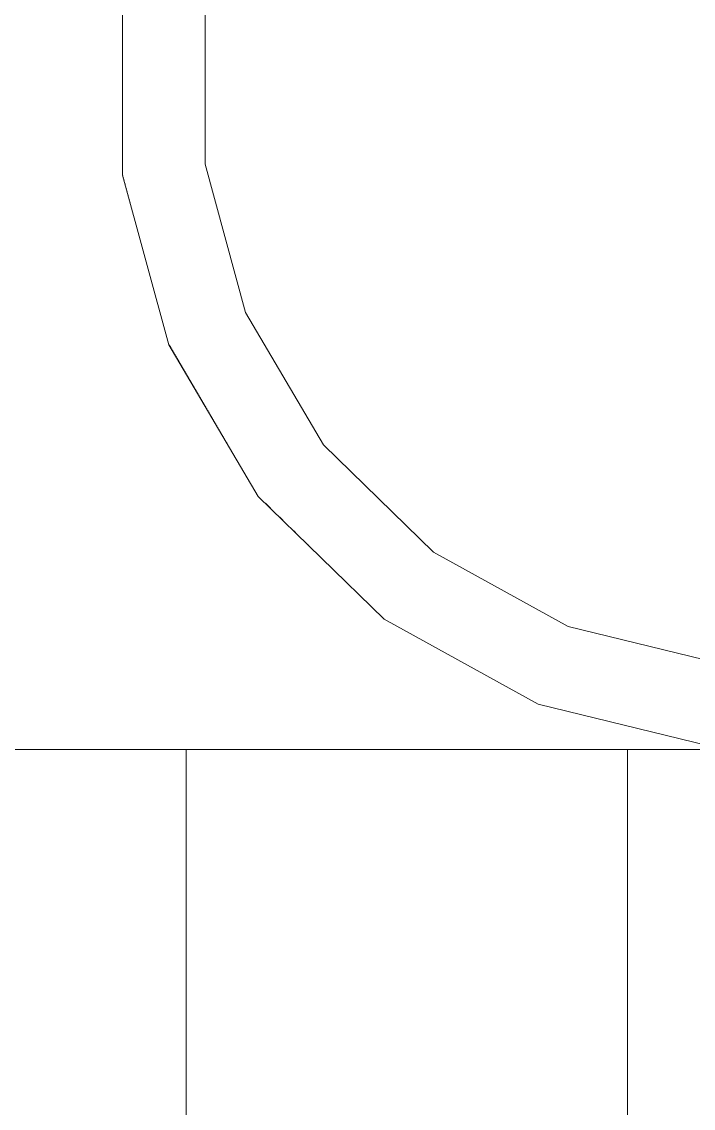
# Model space of a CAD drawing. Header units: metres. Extents: x -0.7 to 10.5, y -2 to 12.8.
# Drawn here: x 6.42907 to 6.45342, y 2.163 to 2.20238 of the extents above; entities that cross this region are included whole.
import ezdxf

# ---------------------------------------------------------------- set-up
doc = ezdxf.new("R2010")
doc.units = ezdxf.units.M
doc.header["$MEASUREMENT"] = 0
doc.linetypes.add('Xref_Alzado 1$0$Wipeout_Contour', pattern=[1000, 0, -1000])
doc.layers.add('Xref_Alzado 1$0$Interior - Mobiliario', color=7, linetype='Continuous')
doc.layers.add('Xref_Alzado 1$0$Interior - Mobiliario _Pen_No__81', color=7, linetype='Continuous', lineweight=13, true_color=0x6a6a6a)

# ---------------------------------------------------------------- blocks, each defined once
blk = doc.blocks.new('Xref_Alzado 1$0$Section Element_140')
at = {"color": 254, "linetype": 'Xref_Alzado 1$0$Wipeout_Contour', "lineweight": 0, "ltscale": 235506.495717}
blk.add_wipeout([(-11630.881, -1976), (-11630.881, -2024), (-11590.882, -2024), (-11588.924, -2023.742), (-11593.422, -2023.866), (-11593.59, -2023.866), (-11599.783, -2022.358), (-11605.361, -2019.273), (-11609.93, -2014.828), (-11613.168, -2009.337), (-11614.846, -2003.187), (-11614.846, -1996.813), (-11613.168, -1990.663), (-11609.93, -1985.172), (-11605.361, -1980.727), (-11599.783, -1977.642), (-11593.59, -1976.134), (-11593.422, -1976.134), (-11588.924, -1976.258), (-11590.882, -1976)], dxfattribs=at).dxf.layer = 'Xref_Alzado 1$0$Interior - Mobiliario'
at = {"color": 254, "linetype": 'Xref_Alzado 1$0$Wipeout_Contour', "lineweight": 0, "ltscale": 47143.081124}
blk.add_wipeout([(-11614.846, -2003.187), (-11614.822, -2003.184), (-11614.822, -1996.816), (-11614.846, -1996.813)], dxfattribs=at).dxf.layer = 'Xref_Alzado 1$0$Interior - Mobiliario'
at = {"color": 254, "linetype": 'Xref_Alzado 1$0$Wipeout_Contour', "lineweight": 0, "ltscale": 47155.058233}
blk.add_wipeout([(-11612.537, -2039), (-11612.271, -2039), (-11612.271, -2024), (-11612.537, -2024)], dxfattribs=at).dxf.layer = 'Xref_Alzado 1$0$Interior - Mobiliario'
at = {"layer": 'Xref_Alzado 1$0$Interior - Mobiliario _Pen_No__81', "color": 251, "linetype": 'Continuous', "lineweight": 13, "true_color": 0x6a6a6a}
blk.add_line((-11612.537, -2039), (-11612.537, -2024), dxfattribs=at)
at = {"color": 254, "linetype": 'Xref_Alzado 1$0$Wipeout_Contour', "lineweight": 0, "ltscale": 47144.031438}
blk.add_wipeout([(-11613.168, -2009.337), (-11613.146, -2009.327), (-11614.822, -2003.184), (-11614.846, -2003.187)], dxfattribs=at).dxf.layer = 'Xref_Alzado 1$0$Interior - Mobiliario'
at = {"color": 254, "linetype": 'Xref_Alzado 1$0$Wipeout_Contour', "lineweight": 0, "ltscale": 47152.973612}
blk.add_wipeout([(-11612.271, -2039), (-11611.479, -2039), (-11611.479, -2024), (-11612.271, -2024)], dxfattribs=at).dxf.layer = 'Xref_Alzado 1$0$Interior - Mobiliario'
at = {"color": 254, "linetype": 'Xref_Alzado 1$0$Wipeout_Contour', "lineweight": 0, "ltscale": 47142.638733}
blk.add_wipeout([(-11614.822, -2003.184), (-11614.622, -2003.157), (-11614.622, -1996.843), (-11614.822, -1996.816)], dxfattribs=at).dxf.layer = 'Xref_Alzado 1$0$Interior - Mobiliario'
at = {"color": 254, "linetype": 'Xref_Alzado 1$0$Wipeout_Contour', "lineweight": 0, "ltscale": 47138.315437}
blk.add_wipeout([(-11609.93, -2014.828), (-11609.911, -2014.812), (-11613.146, -2009.327), (-11613.168, -2009.337)], dxfattribs=at).dxf.layer = 'Xref_Alzado 1$0$Interior - Mobiliario'
at = {"color": 254, "linetype": 'Xref_Alzado 1$0$Wipeout_Contour', "lineweight": 0, "ltscale": 47148.918602}
blk.add_wipeout([(-11611.479, -2039), (-11610.213, -2039), (-11610.213, -2024), (-11611.479, -2024)], dxfattribs=at).dxf.layer = 'Xref_Alzado 1$0$Interior - Mobiliario'
at = {"color": 254, "linetype": 'Xref_Alzado 1$0$Wipeout_Contour', "lineweight": 0, "ltscale": 47143.589744}
blk.add_wipeout([(-11613.146, -2009.327), (-11612.96, -2009.247), (-11614.622, -2003.157), (-11614.822, -2003.184)], dxfattribs=at).dxf.layer = 'Xref_Alzado 1$0$Interior - Mobiliario'
at = {"color": 254, "linetype": 'Xref_Alzado 1$0$Wipeout_Contour', "lineweight": 0, "ltscale": 47126.335036}
blk.add_wipeout([(-11605.361, -2019.273), (-11605.347, -2019.252), (-11609.911, -2014.812), (-11609.93, -2014.828)], dxfattribs=at).dxf.layer = 'Xref_Alzado 1$0$Interior - Mobiliario'
at = {"color": 254, "linetype": 'Xref_Alzado 1$0$Wipeout_Contour', "lineweight": 0, "ltscale": 47143.169561}
blk.add_wipeout([(-11610.213, -2039), (-11608.56, -2039), (-11608.56, -2024), (-11610.213, -2024)], dxfattribs=at).dxf.layer = 'Xref_Alzado 1$0$Interior - Mobiliario'
at = {"layer": 'Xref_Alzado 1$0$Interior - Mobiliario _Pen_No__81', "color": 251, "linetype": 'Continuous', "lineweight": 13, "true_color": 0x6a6a6a}
blk.add_line((-11614.846, -1996.813), (-11614.846, -2003.187), dxfattribs=at)
at = {"color": 254, "linetype": 'Xref_Alzado 1$0$Wipeout_Contour', "lineweight": 0, "ltscale": 47141.477039}
blk.add_wipeout([(-11614.622, -2003.157), (-11614.233, -2003.104), (-11614.233, -1996.896), (-11614.622, -1996.843)], dxfattribs=at).dxf.layer = 'Xref_Alzado 1$0$Interior - Mobiliario'
at = {"color": 254, "linetype": 'Xref_Alzado 1$0$Wipeout_Contour', "lineweight": 0, "ltscale": 47137.901593}
blk.add_wipeout([(-11609.911, -2014.812), (-11609.753, -2014.686), (-11612.96, -2009.247), (-11613.146, -2009.327)], dxfattribs=at).dxf.layer = 'Xref_Alzado 1$0$Interior - Mobiliario'
at = {"color": 254, "linetype": 'Xref_Alzado 1$0$Wipeout_Contour', "lineweight": 0, "ltscale": 47108.931134}
blk.add_wipeout([(-11599.783, -2022.358), (-11599.775, -2022.334), (-11605.347, -2019.252), (-11605.361, -2019.273)], dxfattribs=at).dxf.layer = 'Xref_Alzado 1$0$Interior - Mobiliario'
at = {"color": 254, "linetype": 'Xref_Alzado 1$0$Wipeout_Contour', "lineweight": 0, "ltscale": 47136.118292}
blk.add_wipeout([(-11608.56, -2039), (-11606.634, -2039), (-11606.634, -2024), (-11608.56, -2024)], dxfattribs=at).dxf.layer = 'Xref_Alzado 1$0$Interior - Mobiliario'
at = {"color": 254, "linetype": 'Xref_Alzado 1$0$Wipeout_Contour', "lineweight": 0, "ltscale": 47142.420723}
blk.add_wipeout([(-11612.96, -2009.247), (-11612.598, -2009.094), (-11614.233, -2003.104), (-11614.622, -2003.157)], dxfattribs=at).dxf.layer = 'Xref_Alzado 1$0$Interior - Mobiliario'
at = {"color": 254, "linetype": 'Xref_Alzado 1$0$Wipeout_Contour', "lineweight": 0, "ltscale": 47125.97882}
blk.add_wipeout([(-11605.347, -2019.252), (-11605.228, -2019.088), (-11609.753, -2014.686), (-11609.911, -2014.812)], dxfattribs=at).dxf.layer = 'Xref_Alzado 1$0$Interior - Mobiliario'
at = {"color": 254, "linetype": 'Xref_Alzado 1$0$Wipeout_Contour', "lineweight": 0, "ltscale": 47087.326395}
blk.add_wipeout([(-11599.775, -2022.334), (-11599.783, -2022.358), (-11593.59, -2023.866), (-11593.588, -2023.84)], dxfattribs=at).dxf.layer = 'Xref_Alzado 1$0$Interior - Mobiliario'
at = {"color": 254, "linetype": 'Xref_Alzado 1$0$Wipeout_Contour', "lineweight": 0, "ltscale": 47128.245341}
blk.add_wipeout([(-11606.634, -2039), (-11604.564, -2039), (-11604.564, -2024), (-11606.634, -2024)], dxfattribs=at).dxf.layer = 'Xref_Alzado 1$0$Interior - Mobiliario'
at = {"color": 254, "linetype": 'Xref_Alzado 1$0$Wipeout_Contour', "lineweight": 0, "ltscale": 47139.62199}
blk.add_wipeout([(-11614.233, -2003.104), (-11613.681, -2003.03), (-11613.681, -1996.97), (-11614.233, -1996.896)], dxfattribs=at).dxf.layer = 'Xref_Alzado 1$0$Interior - Mobiliario'
at = {"color": 254, "linetype": 'Xref_Alzado 1$0$Wipeout_Contour', "lineweight": 0, "ltscale": 47136.804958}
blk.add_wipeout([(-11609.753, -2014.686), (-11609.445, -2014.441), (-11612.598, -2009.094), (-11612.96, -2009.247)], dxfattribs=at).dxf.layer = 'Xref_Alzado 1$0$Interior - Mobiliario'
at = {"color": 254, "linetype": 'Xref_Alzado 1$0$Wipeout_Contour', "lineweight": 0, "ltscale": 47108.658517}
blk.add_wipeout([(-11599.775, -2022.334), (-11599.703, -2022.144), (-11605.228, -2019.088), (-11605.347, -2019.252)], dxfattribs=at).dxf.layer = 'Xref_Alzado 1$0$Interior - Mobiliario'
at = {"color": 254, "linetype": 'Xref_Alzado 1$0$Wipeout_Contour', "lineweight": 0, "ltscale": 47120.087245}
blk.add_wipeout([(-11604.564, -2039), (-11602.493, -2039), (-11602.493, -2024), (-11604.564, -2024)], dxfattribs=at).dxf.layer = 'Xref_Alzado 1$0$Interior - Mobiliario'
at = {"color": 254, "linetype": 'Xref_Alzado 1$0$Wipeout_Contour', "lineweight": 0, "ltscale": 47140.55009}
blk.add_wipeout([(-11612.598, -2009.094), (-11612.085, -2008.876), (-11613.681, -2003.03), (-11614.233, -2003.104)], dxfattribs=at).dxf.layer = 'Xref_Alzado 1$0$Interior - Mobiliario'
at = {"color": 254, "linetype": 'Xref_Alzado 1$0$Wipeout_Contour', "lineweight": 0, "ltscale": 47125.032168}
blk.add_wipeout([(-11605.228, -2019.088), (-11604.995, -2018.771), (-11609.445, -2014.441), (-11609.753, -2014.686)], dxfattribs=at).dxf.layer = 'Xref_Alzado 1$0$Interior - Mobiliario'
at = {"color": 254, "linetype": 'Xref_Alzado 1$0$Wipeout_Contour', "lineweight": 0, "ltscale": 47087.15758}
blk.add_wipeout([(-11599.703, -2022.144), (-11599.775, -2022.334), (-11593.588, -2023.84), (-11593.569, -2023.637)], dxfattribs=at).dxf.layer = 'Xref_Alzado 1$0$Interior - Mobiliario'
at = {"color": 254, "linetype": 'Xref_Alzado 1$0$Wipeout_Contour', "lineweight": 0, "ltscale": 47112.199965}
blk.add_wipeout([(-11602.493, -2039), (-11600.56, -2039), (-11600.56, -2024), (-11602.493, -2024)], dxfattribs=at).dxf.layer = 'Xref_Alzado 1$0$Interior - Mobiliario'
at = {"color": 254, "linetype": 'Xref_Alzado 1$0$Wipeout_Contour', "lineweight": 0, "ltscale": 47137.200008}
blk.add_wipeout([(-11613.681, -2003.03), (-11613.004, -2002.939), (-11613.004, -1997.061), (-11613.681, -1996.97)], dxfattribs=at).dxf.layer = 'Xref_Alzado 1$0$Interior - Mobiliario'
at = {"color": 254, "linetype": 'Xref_Alzado 1$0$Wipeout_Contour', "lineweight": 0, "ltscale": 47135.049081}
blk.add_wipeout([(-11609.445, -2014.441), (-11609.007, -2014.096), (-11612.085, -2008.876), (-11612.598, -2009.094)], dxfattribs=at).dxf.layer = 'Xref_Alzado 1$0$Interior - Mobiliario'
at = {"color": 254, "linetype": 'Xref_Alzado 1$0$Wipeout_Contour', "lineweight": 0, "ltscale": 47107.929445}
blk.add_wipeout([(-11599.703, -2022.144), (-11599.562, -2021.775), (-11604.995, -2018.771), (-11605.228, -2019.088)], dxfattribs=at).dxf.layer = 'Xref_Alzado 1$0$Interior - Mobiliario'
at = {"color": 254, "linetype": 'Xref_Alzado 1$0$Wipeout_Contour', "lineweight": 0, "ltscale": 47105.120998}
blk.add_wipeout([(-11600.56, -2039), (-11598.899, -2039), (-11598.899, -2024), (-11600.56, -2024)], dxfattribs=at).dxf.layer = 'Xref_Alzado 1$0$Interior - Mobiliario'
at = {"color": 254, "linetype": 'Xref_Alzado 1$0$Wipeout_Contour', "lineweight": 0, "ltscale": 47138.105807}
blk.add_wipeout([(-11612.085, -2008.876), (-11611.456, -2008.61), (-11613.004, -2002.939), (-11613.681, -2003.03)], dxfattribs=at).dxf.layer = 'Xref_Alzado 1$0$Interior - Mobiliario'
at = {"color": 254, "linetype": 'Xref_Alzado 1$0$Wipeout_Contour', "lineweight": 0, "ltscale": 47123.514763}
blk.add_wipeout([(-11604.995, -2018.771), (-11604.664, -2018.322), (-11609.007, -2014.096), (-11609.445, -2014.441)], dxfattribs=at).dxf.layer = 'Xref_Alzado 1$0$Interior - Mobiliario'
at = {"color": 254, "linetype": 'Xref_Alzado 1$0$Wipeout_Contour', "lineweight": 0, "ltscale": 47086.698683}
blk.add_wipeout([(-11599.562, -2021.776), (-11599.703, -2022.144), (-11593.569, -2023.637), (-11593.53, -2023.244)], dxfattribs=at).dxf.layer = 'Xref_Alzado 1$0$Interior - Mobiliario'
at = {"color": 254, "linetype": 'Xref_Alzado 1$0$Wipeout_Contour', "lineweight": 0, "ltscale": 47099.33275}
blk.add_wipeout([(-11598.899, -2039), (-11597.622, -2039), (-11597.622, -2024), (-11598.899, -2024)], dxfattribs=at).dxf.layer = 'Xref_Alzado 1$0$Interior - Mobiliario'
at = {"color": 254, "linetype": 'Xref_Alzado 1$0$Wipeout_Contour', "lineweight": 0, "ltscale": 47134.376152}
blk.add_wipeout([(-11613.004, -2002.939), (-11612.248, -2002.838), (-11612.248, -1997.162), (-11613.004, -1997.061)], dxfattribs=at).dxf.layer = 'Xref_Alzado 1$0$Interior - Mobiliario'
at = {"color": 254, "linetype": 'Xref_Alzado 1$0$Wipeout_Contour', "lineweight": 0, "ltscale": 47132.753918}
blk.add_wipeout([(-11609.007, -2014.096), (-11608.471, -2013.674), (-11611.456, -2008.61), (-11612.085, -2008.876)], dxfattribs=at).dxf.layer = 'Xref_Alzado 1$0$Interior - Mobiliario'
at = {"color": 254, "linetype": 'Xref_Alzado 1$0$Wipeout_Contour', "lineweight": 0, "ltscale": 47106.758097}
blk.add_wipeout([(-11599.562, -2021.775), (-11599.361, -2021.255), (-11604.664, -2018.322), (-11604.995, -2018.771)], dxfattribs=at).dxf.layer = 'Xref_Alzado 1$0$Interior - Mobiliario'
at = {"color": 254, "linetype": 'Xref_Alzado 1$0$Wipeout_Contour', "lineweight": 0, "ltscale": 47095.229648}
blk.add_wipeout([(-11597.622, -2024), (-11597.622, -2039), (-11596.816, -2039), (-11596.816, -2024)], dxfattribs=at).dxf.layer = 'Xref_Alzado 1$0$Interior - Mobiliario'
at = {"color": 254, "linetype": 'Xref_Alzado 1$0$Wipeout_Contour', "lineweight": 0, "ltscale": 47135.254785}
blk.add_wipeout([(-11611.456, -2008.61), (-11610.754, -2008.313), (-11612.248, -2002.838), (-11613.004, -2002.939)], dxfattribs=at).dxf.layer = 'Xref_Alzado 1$0$Interior - Mobiliario'
at = {"color": 254, "linetype": 'Xref_Alzado 1$0$Wipeout_Contour', "lineweight": 0, "ltscale": 47121.530227}
blk.add_wipeout([(-11604.664, -2018.322), (-11604.257, -2017.772), (-11608.471, -2013.674), (-11609.007, -2014.096)], dxfattribs=at).dxf.layer = 'Xref_Alzado 1$0$Interior - Mobiliario'
at = {"color": 254, "linetype": 'Xref_Alzado 1$0$Wipeout_Contour', "lineweight": 0, "ltscale": 47085.957041}
blk.add_wipeout([(-11599.361, -2021.255), (-11599.562, -2021.775), (-11593.53, -2023.244), (-11593.473, -2022.689)], dxfattribs=at).dxf.layer = 'Xref_Alzado 1$0$Interior - Mobiliario'
at = {"color": 254, "linetype": 'Xref_Alzado 1$0$Wipeout_Contour', "lineweight": 0, "ltscale": 47093.091346}
blk.add_wipeout([(-11596.816, -2039), (-11596.537, -2039), (-11596.537, -2024), (-11596.816, -2024)], dxfattribs=at).dxf.layer = 'Xref_Alzado 1$0$Interior - Mobiliario'
at = {"layer": 'Xref_Alzado 1$0$Interior - Mobiliario _Pen_No__81', "color": 251, "linetype": 'Continuous', "lineweight": 13, "true_color": 0x6a6a6a}
for p, q in [((-11614.846, -2003.187), (-11613.168, -2009.337)), ((-11590.882, -2024), (-11630.881, -2024)), ((-11596.537, -2039), (-11596.537, -2024))]:
    blk.add_line(p, q, dxfattribs=at)
at = {"color": 254, "linetype": 'Xref_Alzado 1$0$Wipeout_Contour', "lineweight": 0, "ltscale": 47132.114853}
blk.add_wipeout([(-11612.248, -2002.838), (-11611.857, -2002.785), (-11611.857, -1997.215), (-11612.248, -1997.162)], dxfattribs=at).dxf.layer = 'Xref_Alzado 1$0$Interior - Mobiliario'
at = {"color": 254, "linetype": 'Xref_Alzado 1$0$Wipeout_Contour', "lineweight": 0, "ltscale": 47130.076096}
blk.add_wipeout([(-11608.471, -2013.674), (-11607.871, -2013.202), (-11610.754, -2008.313), (-11611.456, -2008.61)], dxfattribs=at).dxf.layer = 'Xref_Alzado 1$0$Interior - Mobiliario'
at = {"color": 254, "linetype": 'Xref_Alzado 1$0$Wipeout_Contour', "lineweight": 0, "ltscale": 47105.224456}
blk.add_wipeout([(-11599.361, -2021.255), (-11599.113, -2020.618), (-11604.257, -2017.772), (-11604.664, -2018.322)], dxfattribs=at).dxf.layer = 'Xref_Alzado 1$0$Interior - Mobiliario'
at = {"color": 254, "linetype": 'Xref_Alzado 1$0$Wipeout_Contour', "lineweight": 0, "ltscale": 47132.964535}
blk.add_wipeout([(-11610.754, -2008.313), (-11610.39, -2008.159), (-11611.857, -2002.785), (-11612.248, -2002.838)], dxfattribs=at).dxf.layer = 'Xref_Alzado 1$0$Interior - Mobiliario'
at = {"color": 254, "linetype": 'Xref_Alzado 1$0$Wipeout_Contour', "lineweight": 0, "ltscale": 47119.213942}
blk.add_wipeout([(-11604.257, -2017.772), (-11603.803, -2017.159), (-11607.871, -2013.202), (-11608.471, -2013.674)], dxfattribs=at).dxf.layer = 'Xref_Alzado 1$0$Interior - Mobiliario'
at = {"color": 254, "linetype": 'Xref_Alzado 1$0$Wipeout_Contour', "lineweight": 0, "ltscale": 47084.983222}
blk.add_wipeout([(-11599.113, -2020.618), (-11599.361, -2021.255), (-11593.473, -2022.689), (-11593.402, -2022.008)], dxfattribs=at).dxf.layer = 'Xref_Alzado 1$0$Interior - Mobiliario'
at = {"layer": 'Xref_Alzado 1$0$Interior - Mobiliario _Pen_No__81', "color": 251, "linetype": 'Continuous', "lineweight": 13, "true_color": 0x6a6a6a}
blk.add_line((-11599.783, -2022.358), (-11593.59, -2023.866), dxfattribs=at)
at = {"color": 254, "linetype": 'Xref_Alzado 1$0$Wipeout_Contour', "lineweight": 0, "ltscale": 47127.920365}
blk.add_wipeout([(-11607.871, -2013.202), (-11607.561, -2012.958), (-11610.39, -2008.159), (-11610.754, -2008.313)], dxfattribs=at).dxf.layer = 'Xref_Alzado 1$0$Interior - Mobiliario'
at = {"color": 254, "linetype": 'Xref_Alzado 1$0$Wipeout_Contour', "lineweight": 0, "ltscale": 47103.433123}
blk.add_wipeout([(-11599.113, -2020.618), (-11598.837, -2019.906), (-11603.803, -2017.159), (-11604.257, -2017.772)], dxfattribs=at).dxf.layer = 'Xref_Alzado 1$0$Interior - Mobiliario'
at = {"color": 254, "linetype": 'Xref_Alzado 1$0$Wipeout_Contour', "lineweight": 0, "ltscale": 47117.345286}
blk.add_wipeout([(-11603.803, -2017.159), (-11603.568, -2016.842), (-11607.561, -2012.958), (-11607.871, -2013.202)], dxfattribs=at).dxf.layer = 'Xref_Alzado 1$0$Interior - Mobiliario'
at = {"color": 254, "linetype": 'Xref_Alzado 1$0$Wipeout_Contour', "lineweight": 0, "ltscale": 47083.843706}
blk.add_wipeout([(-11598.837, -2019.906), (-11599.113, -2020.618), (-11593.402, -2022.008), (-11593.322, -2021.249)], dxfattribs=at).dxf.layer = 'Xref_Alzado 1$0$Interior - Mobiliario'
at = {"color": 254, "linetype": 'Xref_Alzado 1$0$Wipeout_Contour', "lineweight": 0, "ltscale": 47101.982825}
blk.add_wipeout([(-11598.837, -2019.906), (-11598.693, -2019.538), (-11603.568, -2016.842), (-11603.803, -2017.159)], dxfattribs=at).dxf.layer = 'Xref_Alzado 1$0$Interior - Mobiliario'
at = {"color": 254, "linetype": 'Xref_Alzado 1$0$Wipeout_Contour', "lineweight": 0, "ltscale": 47082.913128}
blk.add_wipeout([(-11598.693, -2019.538), (-11598.837, -2019.906), (-11593.322, -2021.249), (-11593.281, -2020.856)], dxfattribs=at).dxf.layer = 'Xref_Alzado 1$0$Interior - Mobiliario'
at = {"color": 254, "linetype": 'Xref_Alzado 1$0$Wipeout_Contour', "lineweight": 0, "ltscale": 258792.628886}
blk.add_wipeout([(-11611.857, -1997.215), (-11611.857, -2002.785), (-11610.39, -2008.159), (-11607.561, -2012.958), (-11603.568, -2016.842), (-11598.693, -2019.538), (-11593.281, -2020.856), (-11587.712, -2020.703), (-11582.381, -2019.089), (-11577.662, -2016.128), (-11573.752, -2011.881), (-11566.15, -2001.024), (-11566.15, -1998.976), (-11573.752, -1988.119), (-11577.662, -1983.872), (-11582.381, -1980.911), (-11587.712, -1979.297), (-11593.281, -1979.144), (-11598.693, -1980.462), (-11603.568, -1983.158), (-11607.561, -1987.042), (-11610.39, -1991.841)], dxfattribs=at).dxf.layer = 'Xref_Alzado 1$0$Interior - Mobiliario'
at = {"layer": 'Xref_Alzado 1$0$Interior - Mobiliario _Pen_No__81', "color": 251, "linetype": 'Continuous', "lineweight": 13, "true_color": 0x6a6a6a}
for p, q in [((-11611.857, -1997.215), (-11611.857, -2002.785)), ((-11611.857, -2002.785), (-11610.39, -2008.159)), ((-11610.39, -2008.159), (-11607.561, -2012.958)), ((-11613.168, -2009.337), (-11609.93, -2014.828)), ((-11607.561, -2012.958), (-11603.568, -2016.842)), ((-11609.93, -2014.828), (-11605.361, -2019.273)), ((-11603.568, -2016.842), (-11598.693, -2019.538)), ((-11605.361, -2019.273), (-11599.783, -2022.358)), ((-11598.693, -2019.538), (-11593.281, -2020.856))]:
    blk.add_line(p, q, dxfattribs=at)
blk = doc.blocks.new('Xref_Alzado 1')
at = {"layer": 'Xref_Alzado 1$0$Interior - Mobiliario', "lineweight": 0, "xscale": 0.001, "yscale": 0.001, "zscale": 0.001}
blk.add_blockref('Xref_Alzado 1$0$Section Element_140', (18.274023, 3.3), dxfattribs=at)

msp = doc.modelspace()

# ---------------------------------------------------------------- block references
msp.add_blockref('Xref_Alzado 1', (-0.226445, 0.9))

doc.saveas('drawing.dxf')
